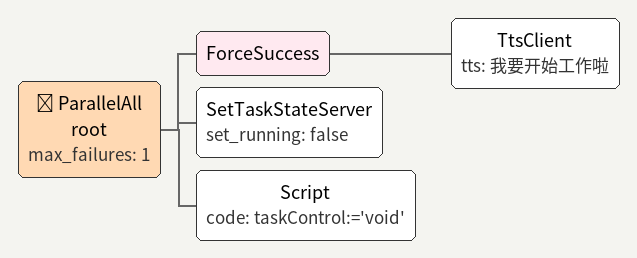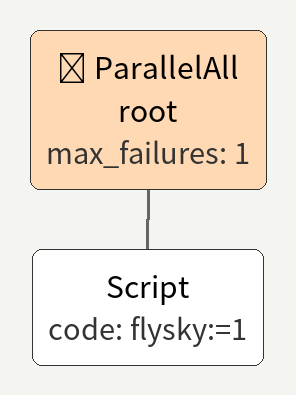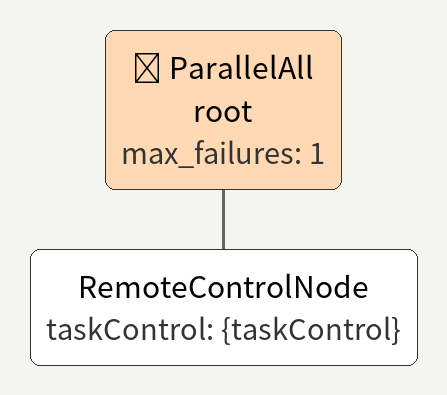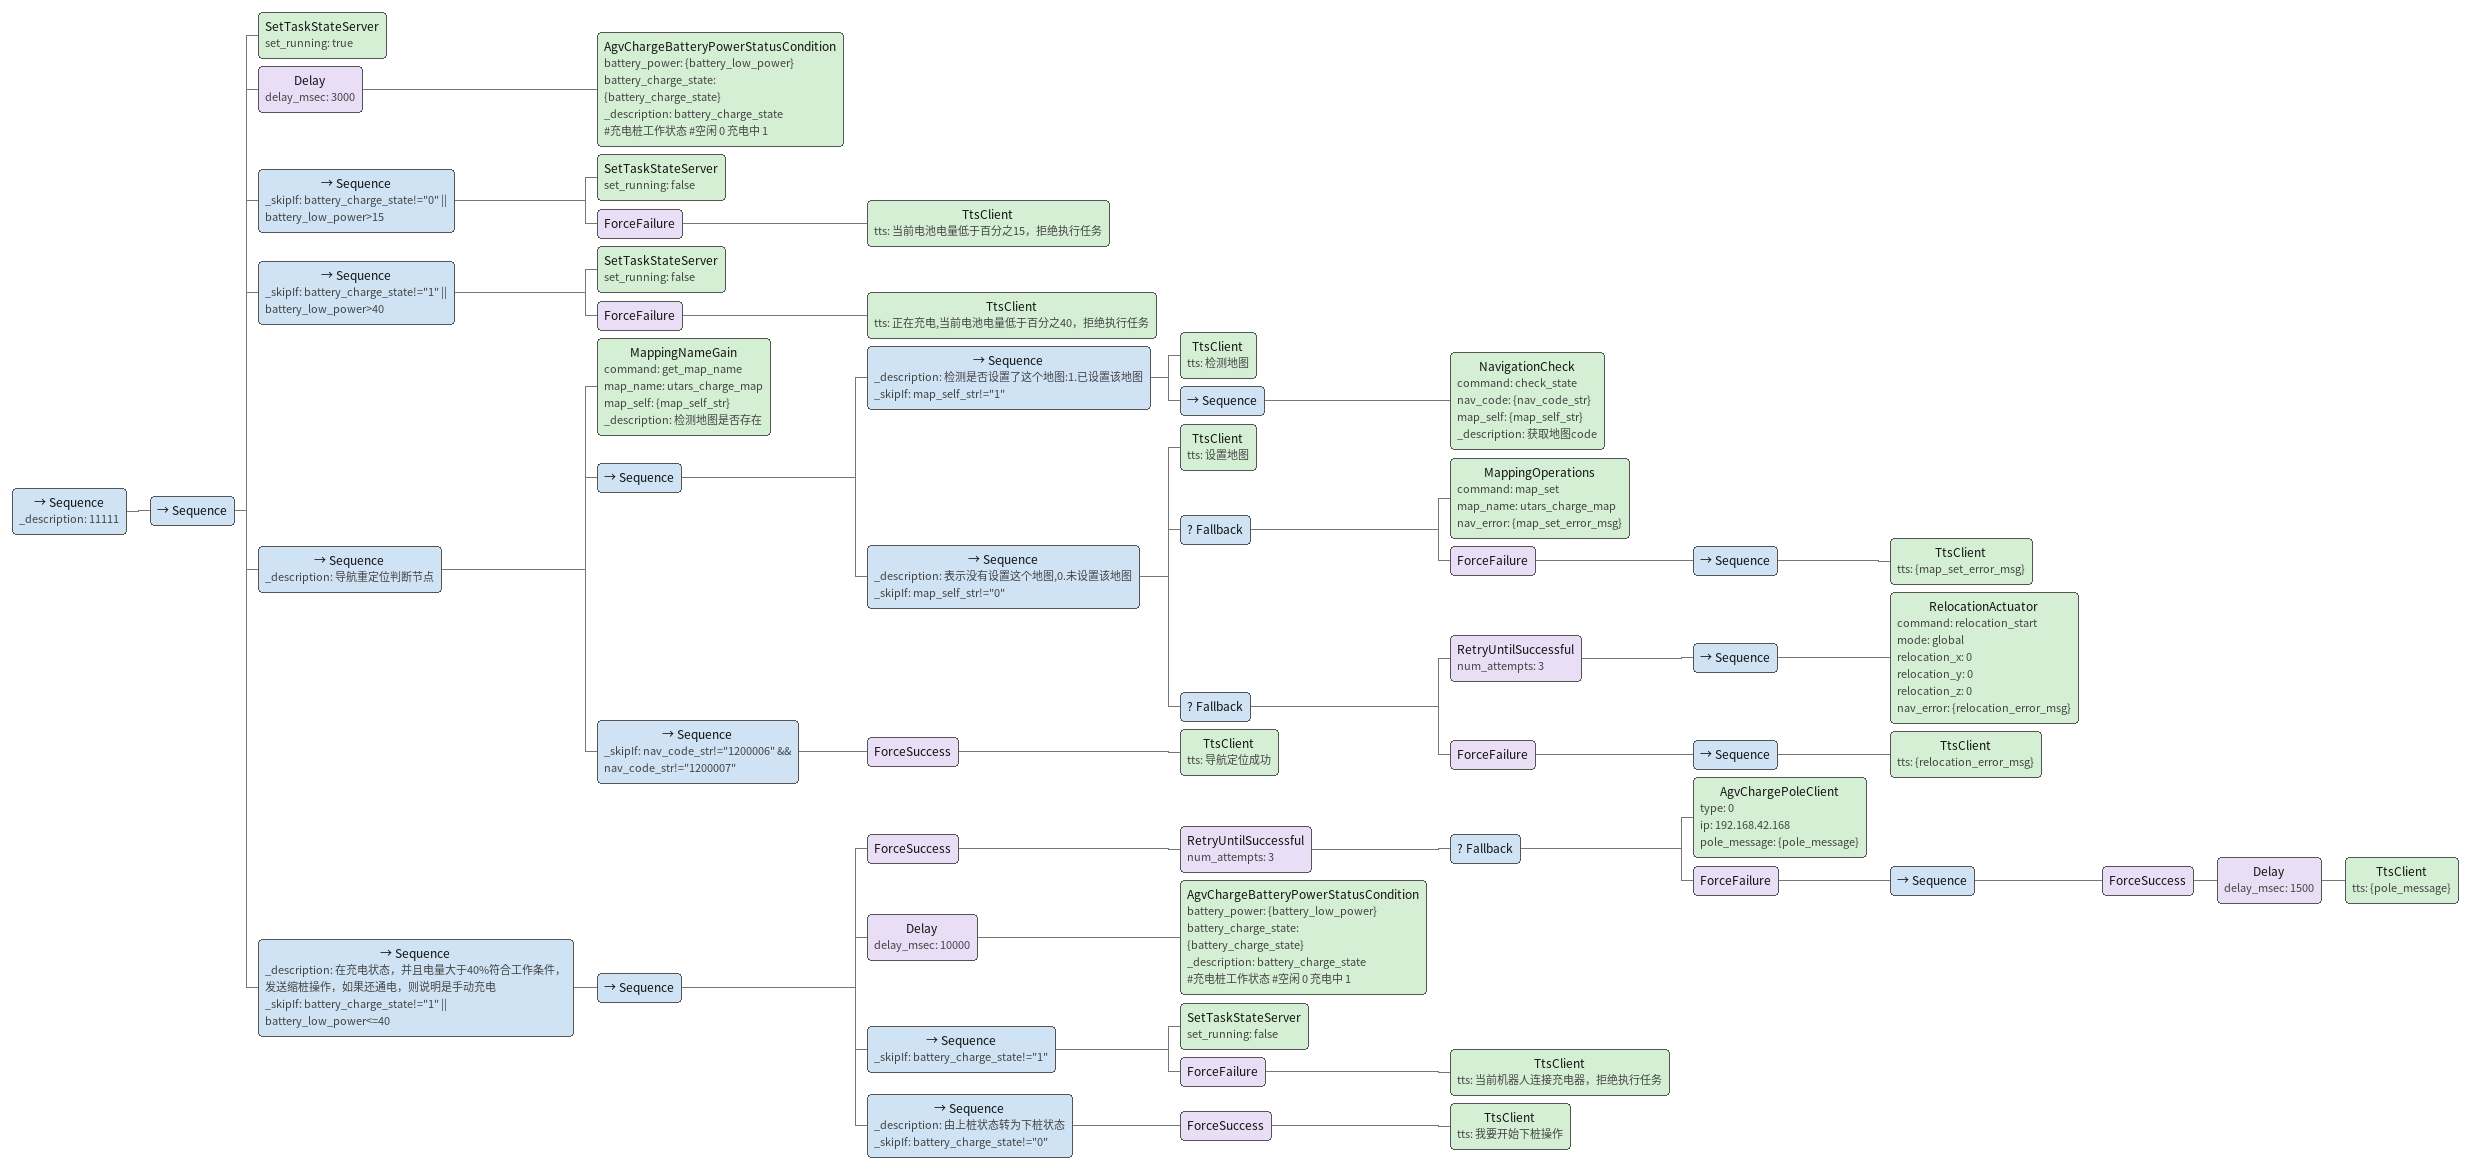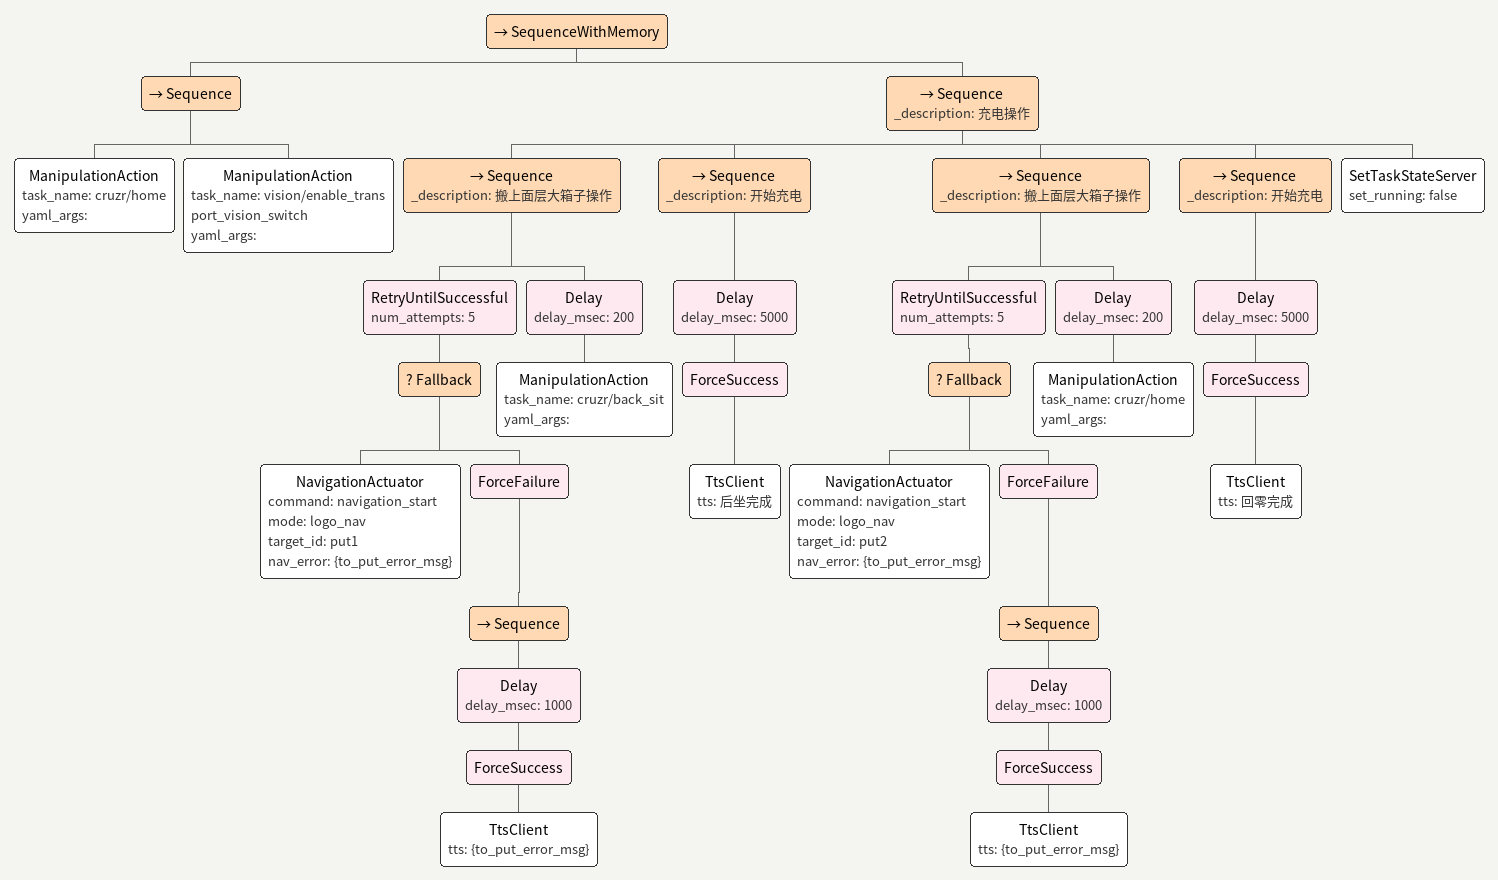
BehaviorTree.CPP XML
<ParallelAll name="root" max_failures="1">
  <ForceSuccess>
    <TtsClient tts="我要开始工作啦"/>
  </ForceSuccess>
  <SetTaskStateServer set_running="false"/>
  <Script code=" taskControl:='void'"/>
</ParallelAll>

<ParallelAll name="root" max_failures="1">
  <Script code=" flysky:=1"/>
</ParallelAll>

<ParallelAll name="root" max_failures="1">
  <RemoteControlNode taskControl="{taskControl}"/>
</ParallelAll>

<Sequence _description="11111">
              <Sequence>
                <SetTaskStateServer set_running="true"/>
                <Delay delay_msec="3000">
                  <AgvChargeBatteryPowerStatusCondition battery_power="{battery_low_power}" battery_charge_state="{battery_charge_state}" _description="battery_charge_state #充电桩工作状态  #空闲 0  充电中 1"/>
                </Delay>
                <Sequence _skipIf="battery_charge_state!=&quot;0&quot; || battery_low_power>15">
                  <SetTaskStateServer set_running="false"/>
                  <ForceFailure>
                    <TtsClient tts="当前电池电量低于百分之15，拒绝执行任务"/>
                  </ForceFailure>
                </Sequence>
                <Sequence _skipIf="battery_charge_state!=&quot;1&quot; || battery_low_power>40">
                  <SetTaskStateServer set_running="false"/>
                  <ForceFailure>
                    <TtsClient tts="正在充电,当前电池电量低于百分之40，拒绝执行任务"/>
                  </ForceFailure>
                </Sequence>
                <Sequence _description="导航重定位判断节点">
                  <MappingNameGain command="get_map_name" map_name="utars_charge_map" map_self="{map_self_str}" _description="检测地图是否存在"/>
                  <Sequence>
                    <Sequence _description="检测是否设置了这个地图:1.已设置该地图" _skipIf="map_self_str!=&quot;1&quot;">
                      <TtsClient tts="检测地图"/>
                      <Sequence>
                        <NavigationCheck command="check_state" nav_code="{nav_code_str}" map_self="{map_self_str}" _description="获取地图code"/>
                      </Sequence>
                    </Sequence>
                    <Sequence _description="表示没有设置这个地图,0.未设置该地图" _skipIf="map_self_str!=&quot;0&quot;">
                      <TtsClient tts="设置地图"/>
                      <Fallback>
                        <MappingOperations command="map_set" map_name="utars_charge_map" nav_error="{map_set_error_msg}"/>
                        <ForceFailure>
                          <Sequence>
                            <TtsClient tts="{map_set_error_msg}"/>
                          </Sequence>
                        </ForceFailure>
                      </Fallback>
                      <Fallback>
                        <RetryUntilSuccessful num_attempts="3">
                          <Sequence>
                            <RelocationActuator command="relocation_start" mode="global" relocation_x="0" relocation_y="0" relocation_z="0" nav_error="{relocation_error_msg}"/>
                          </Sequence>
                        </RetryUntilSuccessful>
                        <ForceFailure>
                          <Sequence>
                            <TtsClient tts="{relocation_error_msg}"/>
                          </Sequence>
                        </ForceFailure>
                      </Fallback>
                    </Sequence>
                  </Sequence>
                  <Sequence _skipIf="nav_code_str!=&quot;1200006&quot; &amp;&amp; nav_code_str!=&quot;1200007&quot;">
                    <ForceSuccess>
                      <TtsClient tts="导航定位成功"/>
                    </ForceSuccess>
                  </Sequence>
                </Sequence>
                <Sequence _description="在充电状态，并且电量大于40%符合工作条件，
发送缩桩操作，如果还通电，则说明是手动充电" _skipIf="battery_charge_state!=&quot;1&quot; || battery_low_power&lt;=40">
                  <Sequence>
                    <ForceSuccess>
                      <RetryUntilSuccessful num_attempts="3">
                        <Fallback>
                          <AgvChargePoleClient type="0" ip="192.168.42.168" pole_message="{pole_message}"/>
                          <ForceFailure>
                            <Sequence>
                              <ForceSuccess>
                                <Delay delay_msec="1500">
                                  <TtsClient tts="{pole_message}"/>
                                </Delay>
                              </ForceSuccess>
                            </Sequence>
                          </ForceFailure>
                        </Fallback>
                      </RetryUntilSuccessful>
                    </ForceSuccess>
                    <Delay delay_msec="10000">
                      <AgvChargeBatteryPowerStatusCondition battery_power="{battery_low_power}" battery_charge_state="{battery_charge_state}" _description="battery_charge_state #充电桩工作状态  #空闲 0  充电中 1"/>
                    </Delay>
                    <Sequence _skipIf="battery_charge_state!=&quot;1&quot;">
                      <SetTaskStateServer set_running="false"/>
                      <ForceFailure>
                        <TtsClient tts="当前机器人连接充电器，拒绝执行任务"/>
                      </ForceFailure>
                    </Sequence>
                    <Sequence _description="由上桩状态转为下桩状态
" _skipIf="battery_charge_state!=&quot;0&quot;">
                      <ForceSuccess>
                        <TtsClient tts="我要开始下桩操作"/>
                      </ForceSuccess>
                    </Sequence>
                  </Sequence>
                </Sequence>
              </Sequence>
            </Sequence>

<SequenceWithMemory>
  <Sequence>
    <ManipulationAction task_name="cruzr/home" yaml_args=""/>
    <ManipulationAction task_name="vision/enable_transport_vision_switch" yaml_args=""/>
  </Sequence>
  <Sequence _description="充电操作">
    <Sequence _description="搬上面层大箱子操作">
      <RetryUntilSuccessful num_attempts="5">
        <Fallback>
          <NavigationActuator command="navigation_start" mode="logo_nav" target_id="put1" nav_error="{to_put_error_msg}"/>
          <ForceFailure>
            <Sequence>
              <Delay delay_msec="1000">
                <ForceSuccess>
                  <TtsClient tts="{to_put_error_msg}"/>
                </ForceSuccess>
              </Delay>
            </Sequence>
          </ForceFailure>
        </Fallback>
      </RetryUntilSuccessful>
      <Delay delay_msec="200">
        <ManipulationAction task_name="cruzr/back_sit" yaml_args=""/>
      </Delay>
    </Sequence>
    <Sequence _description="开始充电">
      <Delay delay_msec="5000">
        <ForceSuccess>
          <TtsClient tts="后坐完成"/>
        </ForceSuccess>
      </Delay>
    </Sequence>
    <Sequence _description="搬上面层大箱子操作">
      <RetryUntilSuccessful num_attempts="5">
        <Fallback>
          <NavigationActuator command="navigation_start" mode="logo_nav" target_id="put2" nav_error="{to_put_error_msg}"/>
          <ForceFailure>
            <Sequence>
              <Delay delay_msec="1000">
                <ForceSuccess>
                  <TtsClient tts="{to_put_error_msg}"/>
                </ForceSuccess>
              </Delay>
            </Sequence>
          </ForceFailure>
        </Fallback>
      </RetryUntilSuccessful>
      <Delay delay_msec="200">
        <ManipulationAction task_name="cruzr/home" yaml_args=""/>
      </Delay>
    </Sequence>
    <Sequence _description="开始充电">
      <Delay delay_msec="5000">
        <ForceSuccess>
          <TtsClient tts="回零完成"/>
        </ForceSuccess>
      </Delay>
    </Sequence>
    <SetTaskStateServer set_running="false"/>
  </Sequence>
</SequenceWithMemory>
